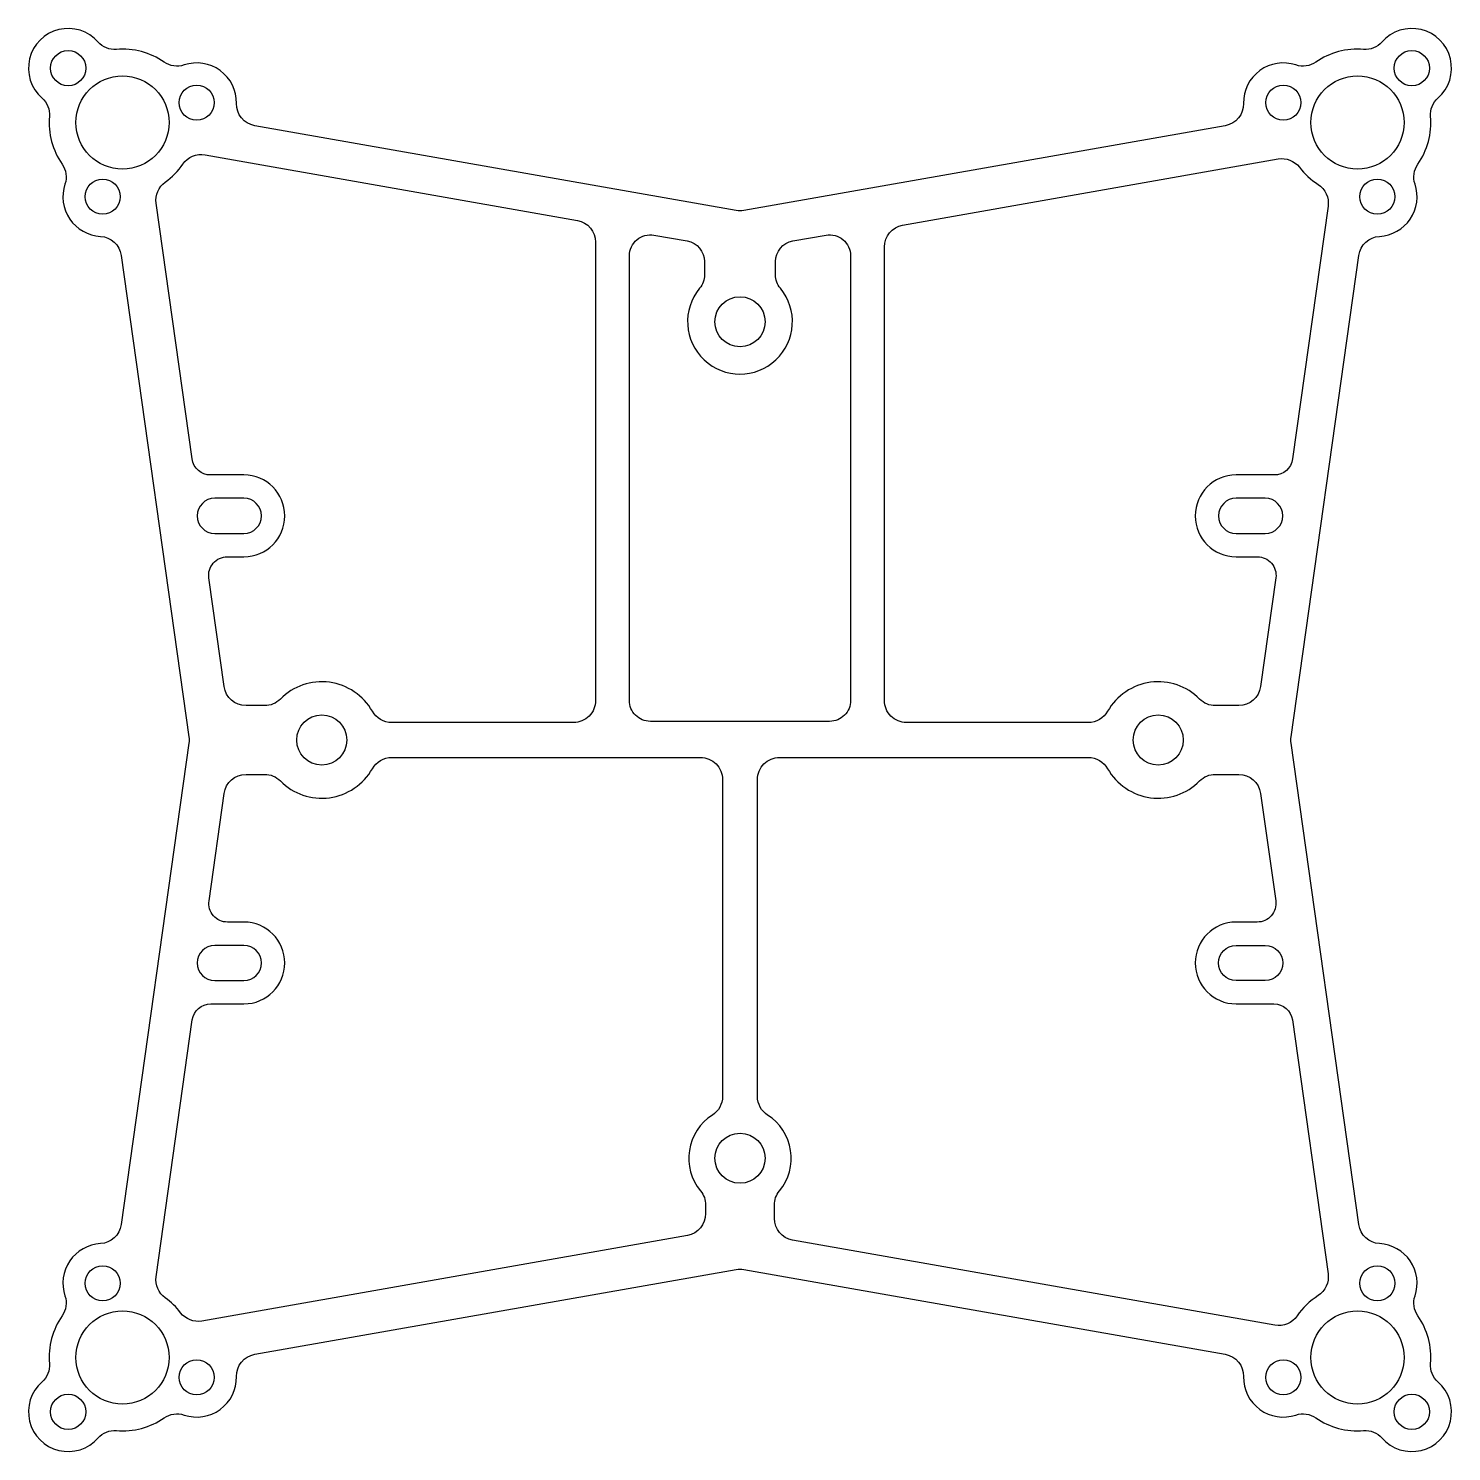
# Model space of a CAD drawing. Header units: millimetres. Extents: x -125.6 to -64.4, y -39.6 to 21.6.
import ezdxf

# ---------------------------------------------------------------- set-up
doc = ezdxf.new("R2010")
doc.units = ezdxf.units.MM
doc.layers.get('0').update_dxf_attribs({"linetype": 'CONTINUOUS'})

msp = doc.modelspace()

# ---------------------------------------------------------------- linework, layer by layer
for points in [[(-68.427, -29.81), (-71.333, -9.132, -0.069927), (-71.333, -8.868), (-68.427, 11.81, -0.358605), (-67.538, 12.626, 0.496439), (-66.014, 14.875, -0.237484), (-65.895, 15.721, 0.174017), (-65.344, 17.777, -0.237484), (-65.025, 18.569, 1.066647), (-67.431, 20.975, -0.237484), (-68.223, 20.656, 0.174017), (-70.279, 20.105, -0.237484), (-71.125, 19.986, 0.520079), (-73.376, 18.334, -0.37), (-74.16, 17.379), (-94.835, 13.733, -0.087489), (-95.165, 13.733), (-115.84, 17.379, -0.37), (-116.624, 18.334, 0.520079), (-118.875, 19.986, -0.237484), (-119.721, 20.105, 0.174017), (-121.777, 20.656, -0.237484), (-122.569, 20.975, 1.066647), (-124.975, 18.569, -0.237484), (-124.656, 17.777, 0.174017), (-124.105, 15.721, -0.237484), (-123.986, 14.875, 0.496439), (-122.462, 12.626, -0.358605), (-121.573, 11.81), (-118.667, -8.868, -0.069927), (-118.667, -9.132), (-121.573, -29.81, -0.358605), (-122.462, -30.626, 0.496439), (-123.986, -32.875, -0.237484), (-124.105, -33.721, 0.174017), (-124.656, -35.777, -0.237484), (-124.975, -36.569, 1.066647), (-122.569, -38.975, -0.237484), (-121.777, -38.656, 0.174017), (-119.721, -38.105, -0.237484), (-118.875, -37.986, 0.520079), (-116.624, -36.334, -0.37), (-115.84, -35.379), (-95.165, -31.733, -0.087489), (-94.835, -31.733), (-74.16, -35.379, -0.37), (-73.376, -36.334, 0.520079), (-71.125, -37.986, -0.237484), (-70.279, -38.105, 0.174017), (-68.223, -38.656, -0.237484), (-67.431, -38.975, 1.066647), (-65.025, -36.569, -0.237484), (-65.344, -35.777, 0.174017), (-65.895, -33.721, -0.237484), (-66.014, -32.875, 0.496439), (-67.538, -30.626, -0.358605)], [(-110.785, -7.768, 0.497592), (-114.739, -7.243, -0.200455), (-115.414, -7.525), (-116.212, -7.525, -0.373885), (-117.153, -6.707), (-117.808, -2.041, -0.455726), (-117.016, -1.13), (-116.304, -1.13, 1), (-116.304, 2.38), (-117.734, 2.38, -0.373885), (-118.527, 3.069), (-120.07, 14.051, -0.279169), (-119.682, 14.955, 0.087032), (-118.92, 15.732, -0.29386), (-117.972, 16.13), (-101.985, 13.311, -0.36397), (-101.2, 12.375), (-101.2, -7.3, -0.414214), (-102.15, -8.25), (-109.958, -8.25, -0.270187)], [(-80.042, -8.25), (-87.85, -8.25, -0.414214), (-88.8, -7.3), (-88.8, 12.172, -0.36397), (-88.015, 13.108), (-71.897, 15.95, -0.279169), (-70.979, 15.594, 0.087032), (-70.176, 14.86, -0.29386), (-69.745, 13.926), (-71.271, 3.069, -0.373885), (-72.064, 2.38), (-73.696, 2.38, 1), (-73.696, -1.13), (-72.782, -1.13, -0.455726), (-71.99, -2.041), (-72.645, -6.707, -0.373885), (-73.586, -7.525), (-74.586, -7.525, -0.200455), (-75.261, -7.243, 0.497592), (-79.215, -7.768, -0.270187)], [(-99.75, -7.3), (-99.75, 11.794, -0.466308), (-98.694, 12.68), (-97.269, 12.429, -0.36397), (-96.525, 11.542), (-96.525, 10.971, -0.174799), (-96.732, 10.397, 2.128017), (-93.268, 10.397, -0.174799), (-93.475, 10.971), (-93.475, 11.542, -0.36397), (-92.731, 12.429), (-91.306, 12.68, -0.466308), (-90.25, 11.794), (-90.25, -7.3, -0.414214), (-91.15, -8.2), (-98.85, -8.2, -0.414214)], [(-116.304, -0.13, 1), (-116.304, 1.38), (-117.554, 1.38, 1), (-117.554, -0.13)], [(-73.696, 1.38, 1), (-73.696, -0.13), (-72.446, -0.13, 1), (-72.446, 1.38)], [(-96.187, -25.108, 0.450458), (-96.694, -28.365, -0.174799), (-96.475, -28.971), (-96.475, -29.339, -0.36397), (-97.26, -30.275), (-118.103, -33.95, -0.279169), (-119.021, -33.594, 0.073368), (-119.682, -32.955, -0.279169), (-120.07, -32.051), (-118.52, -21.019, -0.373885), (-117.727, -20.33), (-116.304, -20.33, 1), (-116.304, -16.82), (-117.009, -16.82, -0.455726), (-117.801, -15.909), (-117.153, -11.293, -0.373885), (-116.212, -10.475), (-115.414, -10.475, -0.200455), (-114.739, -10.757, 0.497592), (-110.785, -10.232, -0.270187), (-109.958, -9.75), (-96.7, -9.75, -0.414214), (-95.75, -10.7), (-95.75, -24.309, -0.255538)], [(-94.25, -24.309), (-94.25, -10.7, -0.414214), (-93.3, -9.75), (-80.042, -9.75, -0.270187), (-79.215, -10.232, 0.497592), (-75.261, -10.757, -0.200455), (-74.586, -10.475), (-73.586, -10.475, -0.373885), (-72.645, -11.293), (-71.997, -15.909, -0.455726), (-72.789, -16.82), (-73.696, -16.82, 1), (-73.696, -20.33), (-72.071, -20.33, -0.373885), (-71.278, -21.019), (-69.745, -31.926, -0.29386), (-70.176, -32.86, 0.100728), (-71.08, -33.732, -0.29386), (-72.028, -34.13), (-92.74, -30.478, -0.36397), (-93.525, -29.542), (-93.525, -28.971, -0.174799), (-93.306, -28.365, 0.450458), (-93.813, -25.108, -0.255538)], [(-116.304, -19.33, 1), (-116.304, -17.82), (-117.554, -17.82, 1), (-117.554, -19.33)], [(-73.696, -17.82), (-72.446, -17.82, -1), (-72.446, -19.33), (-73.696, -19.33, -1)]]:
    msp.add_lwpolyline(points, format="xyb", close=True)
for centre, radius in [((-123.85, 19.85), 0.755), ((-66.15, 19.85), 0.755), ((-121.517, 17.517), 2), ((-118.329, 18.371), 0.755), ((-71.671, 18.371), 0.755), ((-68.483, 17.517), 2), ((-122.371, 14.329), 0.755), ((-67.629, 14.329), 0.755), ((-95, 8.961), 1.075), ((-112.961, -9), 1.075), ((-77.039, -9), 1.075), ((-95, -26.961), 1.075), ((-122.371, -32.329), 0.755), ((-67.629, -32.329), 0.755), ((-121.517, -35.517), 2), ((-68.483, -35.517), 2), ((-118.329, -36.371), 0.755), ((-71.671, -36.371), 0.755), ((-123.85, -37.85), 0.755), ((-66.15, -37.85), 0.755)]:
    msp.add_circle(centre, radius)

doc.saveas('drawing.dxf')
